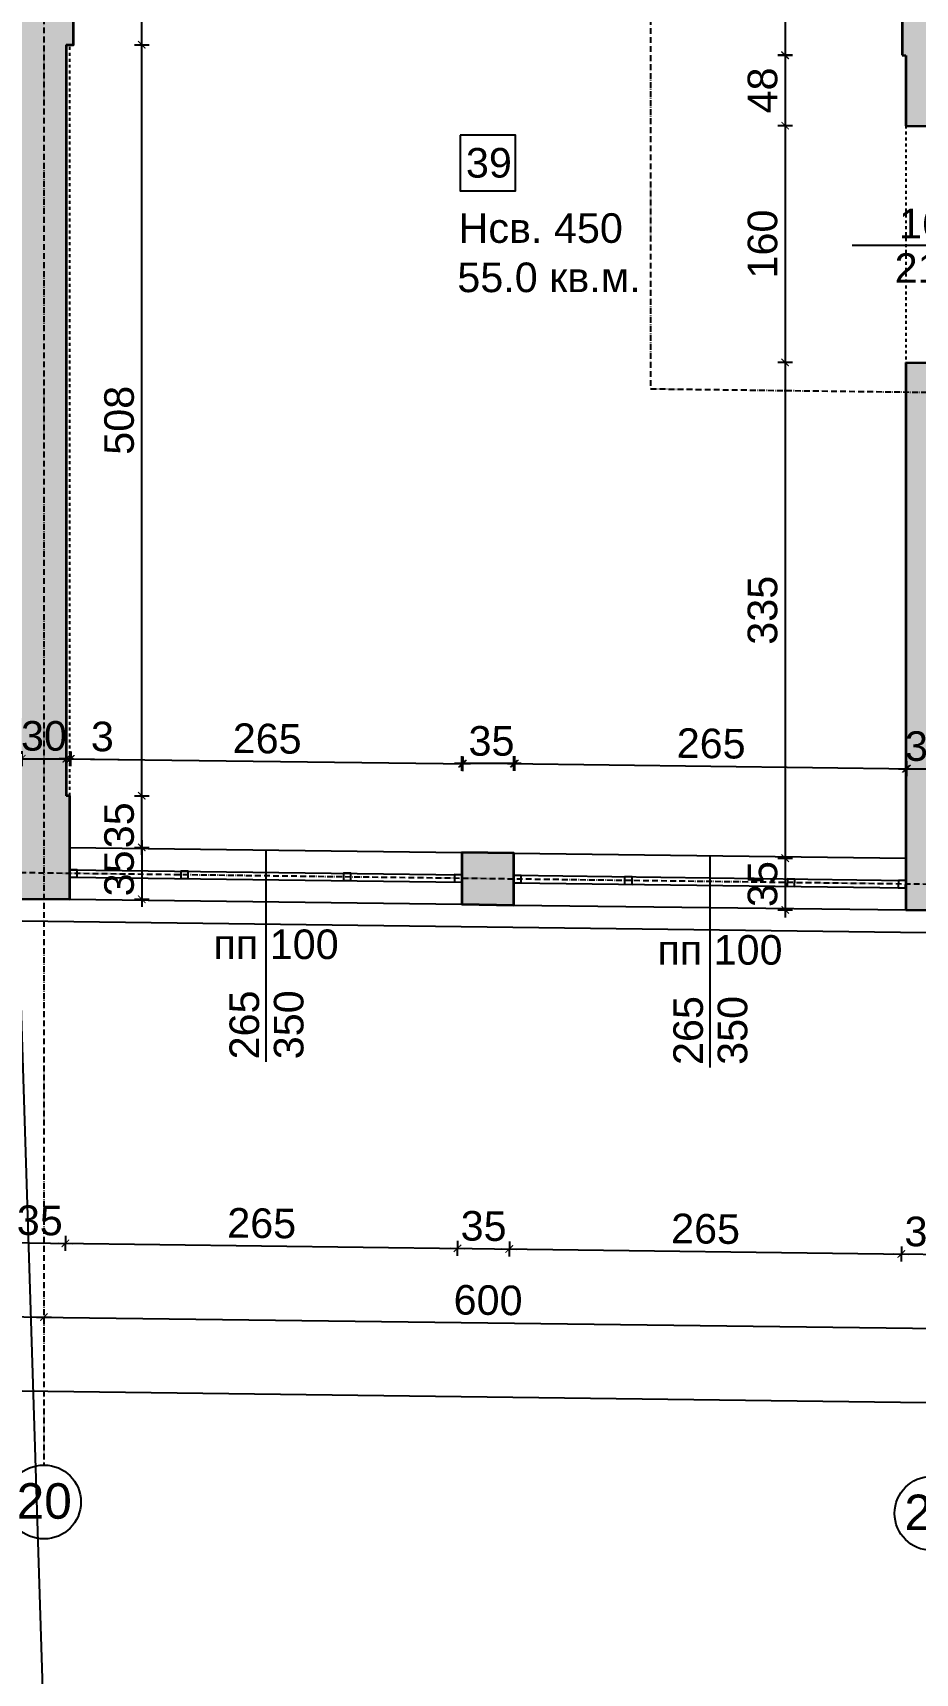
# Model space of a CAD drawing. Header units: inches. Extents: x -72385 to 39588, y -6525 to 66685.
# Drawn here: x -41732 to -41136, y 14634 to 15743 of the extents above; entities that cross this region are included whole.
import ezdxf

# ---------------------------------------------------------------- set-up
doc = ezdxf.new("R2010")
doc.units = ezdxf.units.IN
doc.header["$MEASUREMENT"] = 0
doc.linetypes.add('DashDot', pattern=[0.6, 0.4, -0.1, 0, -0.1])
doc.linetypes.add('Hidden', pattern=[0.4, 0.2, -0.2])
for name, color, linetype, lineweight in [('Изгледни линии', 253, 'Continuous', 25), ('Линия на разрез', 252, 'DashDot', 25), ('Надписи Hсв', 252, 'Continuous', 25), ('Надписи врати', 252, 'Continuous', 25), ('Надписи коти външни', 252, 'Continuous', 25), ('Надписи коти вътрешни', 252, 'Continuous', 25), ('Надписи номера на пом.', 252, 'Continuous', 25), ('Надписи Оси', 252, 'Continuous', 25), ('Надписи площ', 252, 'Continuous', 25), ('Надписи прозорци', 252, 'Continuous', 25), ('Оси', 252, 'DashDot', 25), ('Прозорци', 251, 'Continuous', 25), ('Пунктир', 253, 'Hidden', 25), ('Разрезни линии', 7, 'Continuous', 35), ('Щрих стени', 254, 'Continuous', 25)]:
    doc.layers.add(name, color=color, linetype=linetype, lineweight=lineweight)
doc.styles.add('Arial Regular', font='arial.ttf')
doc.styles.get("Standard").update_dxf_attribs({"font": 'arial.ttf'})
doc.dimstyles.new('Annotative', dxfattribs={"dimscale": 0, "dimtxt": 20, "dimasz": 5, "dimexe": 5, "dimexo": 5, "dimgap": 5, "dimtad": 1, "dimdec": 0, "dimzin": 0, "dimdsep": 46, "dimtxsty": 'Standard', "dimblk": 'ARCHTICK', "dimcen": 5, "dimdle": 5, "dimadec": 0, "dimazin": 0, "dimtfac": 1, "dimtdec": 0, "dimtofl": 0, "dimtmove": 0, "dimatfit": 3, "dimldrblk": 'ARCHTICK', "dimfxl": 5, "dimfxlon": 1, "dimtolj": 1, "dimtzin": 0, "dimarcsym": 1})

# ---------------------------------------------------------------- blocks, each defined once
blk = doc.blocks.new('_ArchTick')
at = {"color": 0, "linetype": 'ByBlock', "const_width": 0.15}
blk.add_lwpolyline([(-0.5, -0.5), (0.5, 0.5)], dxfattribs=at)
blk = doc.blocks.new('*D1055')
at = {"layer": 'Defpoints', "color": 0, "ltscale": 50, "transparency": 16777216}
for p in [(-41141.5, 15245.6), (-41407.3, 15186), (-41142.3, 15182.6)]:
    blk.add_point(p, dxfattribs=at)
at = {"layer": 'Надписи коти вътрешни', "color": 0, "lineweight": -2, "ltscale": 50, "transparency": 16777216}
for p, q in [((-41406.6, 15244), (-41406.5, 15254)), ((-41411.5, 15249), (-41136.5, 15245.5)), ((-41141.6, 15240.6), (-41141.5, 15250.6))]:
    blk.add_line(p, q, dxfattribs=at)
at = {"layer": 'Надписи коти вътрешни', "color": 0, "lineweight": -2, "ltscale": 50, "transparency": 16777216, "xscale": 5, "yscale": 5, "zscale": 5}
for p, rotation in [((-41406.5, 15249), 179.2706286525478), ((-41141.5, 15245.6), 359.2706286525477)]:
    blk.add_blockref('_ArchTick', p, dxfattribs=dict(at, rotation=rotation))
at = {"layer": 'Надписи коти вътрешни', "color": 0, "ltscale": 50, "transparency": 16777216, "insert": (-41273.8, 15262.5), "char_height": 20, "attachment_point": 5, "rotation": 359.2706}
blk.add_mtext('\\A1;265', dxfattribs=at)
blk = doc.blocks.new('*D1056')
at = {"layer": 'Defpoints', "color": 0, "ltscale": 50, "transparency": 16777216}
for p in [(-41441.6, 15248.9), (-41707.3, 15192.3), (-41442.3, 15188.9)]:
    blk.add_point(p, dxfattribs=at)
at = {"layer": 'Надписи коти вътрешни', "color": 0, "lineweight": -2, "ltscale": 50, "transparency": 16777216}
for p, q in [((-41706.6, 15247.2), (-41706.5, 15257.2)), ((-41441.6, 15243.9), (-41441.5, 15253.9)), ((-41711.6, 15252.3), (-41436.6, 15248.8))]:
    blk.add_line(p, q, dxfattribs=at)
at = {"layer": 'Надписи коти вътрешни', "color": 0, "lineweight": -2, "ltscale": 50, "transparency": 16777216, "xscale": 5, "yscale": 5, "zscale": 5}
for p, rotation in [((-41706.6, 15252.2), 179.2706286525478), ((-41441.6, 15248.9), 359.2706286525477)]:
    blk.add_blockref('_ArchTick', p, dxfattribs=dict(at, rotation=rotation))
at = {"layer": 'Надписи коти вътрешни', "color": 0, "ltscale": 50, "transparency": 16777216, "insert": (-41573.9, 15265.8), "char_height": 20, "attachment_point": 5, "rotation": 359.2706}
blk.add_mtext('\\A1;265', dxfattribs=at)
blk = doc.blocks.new('*D1057')
at = {"layer": 'Defpoints', "color": 0, "ltscale": 50, "transparency": 16777216}
for p in [(-41442.3, 15249), (-41442.3, 15188.9), (-41407.3, 15188.5)]:
    blk.add_point(p, dxfattribs=at)
at = {"layer": 'Надписи коти вътрешни', "color": 0, "lineweight": -2, "ltscale": 50, "transparency": 16777216}
for p, q in [((-41442.3, 15244), (-41442.3, 15254)), ((-41407.3, 15244), (-41407.3, 15254)), ((-41402.3, 15249), (-41447.3, 15249))]:
    blk.add_line(p, q, dxfattribs=at)
at = {"layer": 'Надписи коти вътрешни', "color": 0, "lineweight": -2, "ltscale": 50, "transparency": 16777216, "xscale": 5, "yscale": 5, "zscale": 5, "rotation": 180}
blk.add_blockref('_ArchTick', (-41442.3, 15249), dxfattribs=at)
at = {"layer": 'Надписи коти вътрешни', "color": 0, "lineweight": -2, "ltscale": 50, "transparency": 16777216, "xscale": 5, "yscale": 5, "zscale": 5}
blk.add_blockref('_ArchTick', (-41407.3, 15249), dxfattribs=at)
at = {"layer": 'Надписи коти вътрешни', "color": 0, "ltscale": 50, "transparency": 16777216, "insert": (-41422.3, 15264.2), "char_height": 20, "attachment_point": 5}
blk.add_mtext('\\A1;35', dxfattribs=at)
blk = doc.blocks.new('*D1058')
at = {"layer": 'Defpoints', "color": 0, "ltscale": 50, "transparency": 16777216}
for p in [(-41707, 15252.2), (-41709.8, 15227.3), (-41707.3, 15227.3)]:
    blk.add_point(p, dxfattribs=at)
at = {"layer": 'Надписи коти вътрешни', "color": 0, "lineweight": -2, "ltscale": 50, "transparency": 16777216}
for p, q in [((-41709.6, 15247.3), (-41709.5, 15257.3)), ((-41707.1, 15247.2), (-41707, 15257.2)), ((-41709.5, 15252.3), (-41714.5, 15252.3)), ((-41707, 15252.2), (-41673.9, 15251.8))]:
    blk.add_line(p, q, dxfattribs=at)
at = {"layer": 'Надписи коти вътрешни', "color": 0, "lineweight": -2, "ltscale": 50, "transparency": 16777216, "xscale": 5, "yscale": 5, "zscale": 5}
for p, rotation in [((-41709.5, 15252.3), 359.2706286525794), ((-41707, 15252.2), 179.2706286525794)]:
    blk.add_blockref('_ArchTick', p, dxfattribs=dict(at, rotation=rotation))
at = {"layer": 'Надписи коти вътрешни', "color": 0, "ltscale": 50, "transparency": 16777216, "insert": (-41685.3, 15267.2), "char_height": 20, "attachment_point": 5, "rotation": 359.2706}
blk.add_mtext('\\A1;3', dxfattribs=at)
blk = doc.blocks.new('*D8234')
at = {"layer": 'Defpoints', "color": 0, "ltscale": 50, "transparency": 16777216}
for p in [(-41144.8, 15807.7), (-41223.8, 15727.7), (-41144.8, 15727.7)]:
    blk.add_point(p, dxfattribs=at)
at = {"layer": 'Надписи коти вътрешни', "color": 0, "lineweight": -2, "ltscale": 50, "transparency": 16777216}
for p, q in [((-41223.8, 15812.7), (-41223.8, 15722.7)), ((-41218.8, 15807.7), (-41228.8, 15807.7)), ((-41218.8, 15727.7), (-41228.8, 15727.7))]:
    blk.add_line(p, q, dxfattribs=at)
at = {"layer": 'Надписи коти вътрешни', "color": 0, "lineweight": -2, "ltscale": 50, "transparency": 16777216, "xscale": 5, "yscale": 5, "zscale": 5}
for p, rotation in [((-41223.8, 15807.7), 90), ((-41223.8, 15727.7), 270)]:
    blk.add_blockref('_ArchTick', p, dxfattribs=dict(at, rotation=rotation))
at = {"layer": 'Надписи коти вътрешни', "color": 0, "ltscale": 50, "transparency": 16777216, "insert": (-41239, 15787.1), "char_height": 20, "attachment_point": 5, "rotation": 90}
blk.add_mtext('\\A1;80', dxfattribs=at)
blk = doc.blocks.new('*D1089')
at = {"layer": 'Defpoints', "color": 0, "ltscale": 50, "transparency": 16777216}
for p in [(-41142.3, 15727.6), (-41223.8, 15680.1), (-41142.3, 15680.1)]:
    blk.add_point(p, dxfattribs=at)
at = {"layer": 'Надписи коти вътрешни', "color": 0, "lineweight": -2, "ltscale": 50, "transparency": 16777216}
for p, q in [((-41223.8, 15732.6), (-41223.8, 15675.1)), ((-41218.8, 15727.6), (-41228.8, 15727.6)), ((-41218.8, 15680.1), (-41228.8, 15680.1))]:
    blk.add_line(p, q, dxfattribs=at)
at = {"layer": 'Надписи коти вътрешни', "color": 0, "lineweight": -2, "ltscale": 50, "transparency": 16777216, "xscale": 5, "yscale": 5, "zscale": 5}
for p, rotation in [((-41223.8, 15727.6), 90), ((-41223.8, 15680.1), 270)]:
    blk.add_blockref('_ArchTick', p, dxfattribs=dict(at, rotation=rotation))
at = {"layer": 'Надписи коти вътрешни', "color": 0, "ltscale": 50, "transparency": 16777216, "insert": (-41239, 15703.9), "char_height": 20, "attachment_point": 5, "rotation": 90}
blk.add_mtext('\\A1;48', dxfattribs=at)
blk = doc.blocks.new('*D1090')
at = {"layer": 'Defpoints', "color": 0, "ltscale": 50, "transparency": 16777216}
for p in [(-41142.3, 15680.1), (-41223.8, 15520.1), (-41142.3, 15520.1)]:
    blk.add_point(p, dxfattribs=at)
at = {"layer": 'Надписи коти вътрешни', "color": 0, "lineweight": -2, "ltscale": 50, "transparency": 16777216}
for p, q in [((-41218.8, 15680.1), (-41228.8, 15680.1)), ((-41223.8, 15685.1), (-41223.8, 15515.1)), ((-41218.8, 15520.1), (-41228.8, 15520.1))]:
    blk.add_line(p, q, dxfattribs=at)
at = {"layer": 'Надписи коти вътрешни', "color": 0, "lineweight": -2, "ltscale": 50, "transparency": 16777216, "xscale": 5, "yscale": 5, "zscale": 5}
for p, rotation in [((-41223.8, 15680.1), 90), ((-41223.8, 15520.1), 270)]:
    blk.add_blockref('_ArchTick', p, dxfattribs=dict(at, rotation=rotation))
at = {"layer": 'Надписи коти вътрешни', "color": 0, "ltscale": 50, "transparency": 16777216, "insert": (-41239, 15600.1), "char_height": 20, "attachment_point": 5, "rotation": 90}
blk.add_mtext('\\A1;160', dxfattribs=at)
blk = doc.blocks.new('*D1091')
at = {"layer": 'Defpoints', "color": 0, "ltscale": 50, "transparency": 16777216}
for p in [(-41142.3, 15520.1), (-41223.8, 15185.1), (-41141.9, 15185.1)]:
    blk.add_point(p, dxfattribs=at)
at = {"layer": 'Надписи коти вътрешни', "color": 0, "lineweight": -2, "ltscale": 50, "transparency": 16777216}
for p, q in [((-41218.8, 15520.1), (-41228.8, 15520.1)), ((-41223.8, 15525.1), (-41223.8, 15180.1)), ((-41218.8, 15185.1), (-41228.8, 15185.1))]:
    blk.add_line(p, q, dxfattribs=at)
at = {"layer": 'Надписи коти вътрешни', "color": 0, "lineweight": -2, "ltscale": 50, "transparency": 16777216, "xscale": 5, "yscale": 5, "zscale": 5}
for p, rotation in [((-41223.8, 15520.1), 90), ((-41223.8, 15185.1), 270)]:
    blk.add_blockref('_ArchTick', p, dxfattribs=dict(at, rotation=rotation))
at = {"layer": 'Надписи коти вътрешни', "color": 0, "ltscale": 50, "transparency": 16777216, "insert": (-41239, 15352.6), "char_height": 20, "attachment_point": 5, "rotation": 90}
blk.add_mtext('\\A1;335', dxfattribs=at)
blk = doc.blocks.new('*D1092')
at = {"layer": 'Defpoints', "color": 0, "ltscale": 50, "transparency": 16777216}
for p in [(-41707.3, 15227.3), (-41658.7, 15227.3), (-41706.9, 15192.3)]:
    blk.add_point(p, dxfattribs=at)
at = {"layer": 'Надписи коти вътрешни', "color": 0, "lineweight": -2, "ltscale": 50, "transparency": 16777216}
for p, q in [((-41658.7, 15187.3), (-41658.7, 15232.3)), ((-41663.7, 15227.3), (-41653.7, 15227.3)), ((-41663.7, 15192.3), (-41653.7, 15192.3))]:
    blk.add_line(p, q, dxfattribs=at)
at = {"layer": 'Надписи коти вътрешни', "color": 0, "lineweight": -2, "ltscale": 50, "transparency": 16777216, "xscale": 5, "yscale": 5, "zscale": 5}
for p, rotation in [((-41658.7, 15227.3), 90), ((-41658.7, 15192.3), 270)]:
    blk.add_blockref('_ArchTick', p, dxfattribs=dict(at, rotation=rotation))
at = {"layer": 'Надписи коти вътрешни', "color": 0, "ltscale": 50, "transparency": 16777216, "insert": (-41673.9, 15207.3), "char_height": 20, "attachment_point": 5, "rotation": 90}
blk.add_mtext('\\A1;35', dxfattribs=at)
blk = doc.blocks.new('*D1093')
at = {"layer": 'Defpoints', "color": 0, "ltscale": 50, "transparency": 16777216}
for p in [(-41707.3, 15734.8), (-41658.7, 15734.8), (-41707.3, 15227.3)]:
    blk.add_point(p, dxfattribs=at)
at = {"layer": 'Надписи коти вътрешни', "color": 0, "lineweight": -2, "ltscale": 50, "transparency": 16777216}
for p, q in [((-41663.7, 15734.8), (-41653.7, 15734.8)), ((-41658.7, 15222.3), (-41658.7, 15739.8)), ((-41663.7, 15227.3), (-41653.7, 15227.3))]:
    blk.add_line(p, q, dxfattribs=at)
at = {"layer": 'Надписи коти вътрешни', "color": 0, "lineweight": -2, "ltscale": 50, "transparency": 16777216, "xscale": 5, "yscale": 5, "zscale": 5}
for p, rotation in [((-41658.7, 15734.8), 90), ((-41658.7, 15227.3), 270)]:
    blk.add_blockref('_ArchTick', p, dxfattribs=dict(at, rotation=rotation))
at = {"layer": 'Надписи коти вътрешни', "color": 0, "ltscale": 50, "transparency": 16777216, "insert": (-41673.9, 15481), "char_height": 20, "attachment_point": 5, "rotation": 90}
blk.add_mtext('\\A1;508', dxfattribs=at)
blk = doc.blocks.new('*D8233')
at = {"layer": 'Defpoints', "color": 0, "ltscale": 50, "transparency": 16777216}
for p in [(-41704.8, 15814.8), (-41658.7, 15814.8), (-41704.8, 15734.8)]:
    blk.add_point(p, dxfattribs=at)
at = {"layer": 'Надписи коти вътрешни', "color": 0, "lineweight": -2, "ltscale": 50, "transparency": 16777216}
for p, q in [((-41658.7, 15729.8), (-41658.7, 15819.8)), ((-41663.7, 15814.8), (-41653.7, 15814.8)), ((-41663.7, 15734.8), (-41653.7, 15734.8))]:
    blk.add_line(p, q, dxfattribs=at)
at = {"layer": 'Надписи коти вътрешни', "color": 0, "lineweight": -2, "ltscale": 50, "transparency": 16777216, "xscale": 5, "yscale": 5, "zscale": 5}
for p, rotation in [((-41658.7, 15814.8), 90), ((-41658.7, 15734.8), 270)]:
    blk.add_blockref('_ArchTick', p, dxfattribs=dict(at, rotation=rotation))
at = {"layer": 'Надписи коти вътрешни', "color": 0, "ltscale": 50, "transparency": 16777216, "insert": (-41673.9, 15792.3), "char_height": 20, "attachment_point": 5, "rotation": 90}
blk.add_mtext('\\A1;80', dxfattribs=at)
blk = doc.blocks.new('*D5520')
at = {"layer": 'Defpoints', "color": 0, "ltscale": 50, "transparency": 16777216}
for p in [(-41742.3, 15157.7), (-41707.3, 15157.3), (-41710.3, 14924.8)]:
    blk.add_point(p, dxfattribs=at)
at = {"layer": 'Надписи коти външни', "color": 0, "lineweight": -2, "ltscale": 50, "transparency": 16777216}
for p, q in [((-41750.3, 14925.3), (-41705.3, 14924.7)), ((-41745.2, 14930.2), (-41745.4, 14920.2)), ((-41710.2, 14929.8), (-41710.4, 14919.8))]:
    blk.add_line(p, q, dxfattribs=at)
at = {"layer": 'Надписи коти външни', "color": 0, "lineweight": -2, "ltscale": 50, "transparency": 16777216, "xscale": 5, "yscale": 5, "zscale": 5}
for p, rotation in [((-41745.3, 14925.2), 179.270628652558), ((-41710.3, 14924.8), 359.270628652558)]:
    blk.add_blockref('_ArchTick', p, dxfattribs=dict(at, rotation=rotation))
at = {"layer": 'Надписи коти външни', "color": 0, "ltscale": 50, "transparency": 16777216, "insert": (-41727.6, 14940.2), "char_height": 20, "attachment_point": 5, "rotation": 359.2706}
blk.add_mtext('\\A1;35', dxfattribs=at)
blk = doc.blocks.new('*D5519')
at = {"layer": 'Defpoints', "color": 0, "ltscale": 50, "transparency": 16777216}
for p in [(-41707.3, 15157.3), (-41442.3, 15153.9), (-41445.3, 14921.4)]:
    blk.add_point(p, dxfattribs=at)
at = {"layer": 'Надписи коти външни', "color": 0, "lineweight": -2, "ltscale": 50, "transparency": 16777216}
for p, q in [((-41715.3, 14924.9), (-41440.3, 14921.4)), ((-41710.2, 14929.8), (-41710.4, 14919.8)), ((-41445.2, 14926.4), (-41445.4, 14916.4))]:
    blk.add_line(p, q, dxfattribs=at)
at = {"layer": 'Надписи коти външни', "color": 0, "lineweight": -2, "ltscale": 50, "transparency": 16777216, "xscale": 5, "yscale": 5, "zscale": 5}
for p, rotation in [((-41710.3, 14924.8), 179.2706286525471), ((-41445.3, 14921.4), 359.2706286525471)]:
    blk.add_blockref('_ArchTick', p, dxfattribs=dict(at, rotation=rotation))
at = {"layer": 'Надписи коти външни', "color": 0, "ltscale": 50, "transparency": 16777216, "insert": (-41577.6, 14938.3), "char_height": 20, "attachment_point": 5, "rotation": 359.2706}
blk.add_mtext('\\A1;265', dxfattribs=at)
blk = doc.blocks.new('*D5518')
at = {"layer": 'Defpoints', "color": 0, "ltscale": 50, "transparency": 16777216}
for p in [(-41442.3, 15153.9), (-41407.3, 15153.4), (-41410.3, 14921)]:
    blk.add_point(p, dxfattribs=at)
at = {"layer": 'Надписи коти външни', "color": 0, "lineweight": -2, "ltscale": 50, "transparency": 16777216}
for p, q in [((-41450.3, 14921.5), (-41405.3, 14920.9)), ((-41445.2, 14926.4), (-41445.4, 14916.4)), ((-41410.2, 14926), (-41410.4, 14916))]:
    blk.add_line(p, q, dxfattribs=at)
at = {"layer": 'Надписи коти външни', "color": 0, "lineweight": -2, "ltscale": 50, "transparency": 16777216, "xscale": 5, "yscale": 5, "zscale": 5}
for p, rotation in [((-41445.3, 14921.4), 179.2706286525403), ((-41410.3, 14921), 359.2706286525403)]:
    blk.add_blockref('_ArchTick', p, dxfattribs=dict(at, rotation=rotation))
at = {"layer": 'Надписи коти външни', "color": 0, "ltscale": 50, "transparency": 16777216, "insert": (-41427.6, 14936.4), "char_height": 20, "attachment_point": 5, "rotation": 359.2706}
blk.add_mtext('\\A1;35', dxfattribs=at)
blk = doc.blocks.new('*D5517')
at = {"layer": 'Defpoints', "color": 0, "ltscale": 50, "transparency": 16777216}
for p in [(-41407.3, 15153.4), (-41142.3, 15150.1), (-41145.3, 14917.6)]:
    blk.add_point(p, dxfattribs=at)
at = {"layer": 'Надписи коти външни', "color": 0, "lineweight": -2, "ltscale": 50, "transparency": 16777216}
for p, q in [((-41415.3, 14921), (-41140.3, 14917.5)), ((-41410.2, 14926), (-41410.4, 14916)), ((-41145.2, 14922.6), (-41145.4, 14912.6))]:
    blk.add_line(p, q, dxfattribs=at)
at = {"layer": 'Надписи коти външни', "color": 0, "lineweight": -2, "ltscale": 50, "transparency": 16777216, "xscale": 5, "yscale": 5, "zscale": 5}
for p, rotation in [((-41410.3, 14921), 179.2706286525454), ((-41145.3, 14917.6), 359.2706286525454)]:
    blk.add_blockref('_ArchTick', p, dxfattribs=dict(at, rotation=rotation))
at = {"layer": 'Надписи коти външни', "color": 0, "ltscale": 50, "transparency": 16777216, "insert": (-41277.6, 14934.5), "char_height": 20, "attachment_point": 5, "rotation": 359.2706}
blk.add_mtext('\\A1;265', dxfattribs=at)
blk = doc.blocks.new('*D5516')
at = {"layer": 'Defpoints', "color": 0, "ltscale": 50, "transparency": 16777216}
for p in [(-41142.3, 15150.1), (-41107.3, 15149.6), (-41110.3, 14917.1)]:
    blk.add_point(p, dxfattribs=at)
at = {"layer": 'Надписи коти външни', "color": 0, "lineweight": -2, "ltscale": 50, "transparency": 16777216}
for p, q in [((-41145.2, 14922.6), (-41145.4, 14912.6)), ((-41110.2, 14922.1), (-41110.4, 14912.1)), ((-41150.3, 14917.7), (-41105.3, 14917.1))]:
    blk.add_line(p, q, dxfattribs=at)
at = {"layer": 'Надписи коти външни', "color": 0, "lineweight": -2, "ltscale": 50, "transparency": 16777216, "xscale": 5, "yscale": 5, "zscale": 5}
for p, rotation in [((-41145.3, 14917.6), 179.2706286525405), ((-41110.3, 14917.1), 359.2706286525404)]:
    blk.add_blockref('_ArchTick', p, dxfattribs=dict(at, rotation=rotation))
at = {"layer": 'Надписи коти външни', "color": 0, "ltscale": 50, "transparency": 16777216, "insert": (-41127.6, 14932.6), "char_height": 20, "attachment_point": 5, "rotation": 359.2706}
blk.add_mtext('\\A1;35', dxfattribs=at)
blk = doc.blocks.new('*D5508')
at = {"layer": 'Defpoints', "color": 0, "ltscale": 50, "transparency": 16777216}
for p in [(-42324.6, 14882.6), (-41724.8, 14875), (-41724.8, 14875)]:
    blk.add_point(p, dxfattribs=at)
at = {"layer": 'Надписи коти външни', "color": 0, "lineweight": -2, "ltscale": 50, "transparency": 16777216}
for p, q in [((-42329.6, 14882.7), (-41719.8, 14874.9)), ((-42324.6, 14882.6), (-42324.7, 14877.6)), ((-41724.8, 14875), (-41724.9, 14870))]:
    blk.add_line(p, q, dxfattribs=at)
at = {"layer": 'Надписи коти външни', "color": 0, "lineweight": -2, "ltscale": 50, "transparency": 16777216, "xscale": 5, "yscale": 5, "zscale": 5}
for p, rotation in [((-42324.6, 14882.6), 179.2706286525443), ((-41724.8, 14875), 359.2706286525444)]:
    blk.add_blockref('_ArchTick', p, dxfattribs=dict(at, rotation=rotation))
at = {"layer": 'Надписи коти външни', "color": 0, "ltscale": 50, "transparency": 16777216, "insert": (-42024.5, 14894), "char_height": 20, "attachment_point": 5, "rotation": 359.2706}
blk.add_mtext('\\A1;600', dxfattribs=at)
blk = doc.blocks.new('*D5507')
at = {"layer": 'Defpoints', "color": 0, "ltscale": 50, "transparency": 16777216}
for p in [(-41724.8, 14875), (-41124.8, 14867.3), (-41124.8, 14867.3)]:
    blk.add_point(p, dxfattribs=at)
at = {"layer": 'Надписи коти външни', "color": 0, "lineweight": -2, "ltscale": 50, "transparency": 16777216}
for p, q in [((-41729.8, 14875), (-41119.8, 14867.3)), ((-41724.8, 14875), (-41724.9, 14870)), ((-41124.8, 14867.3), (-41124.9, 14862.3))]:
    blk.add_line(p, q, dxfattribs=at)
at = {"layer": 'Надписи коти външни', "color": 0, "lineweight": -2, "ltscale": 50, "transparency": 16777216, "xscale": 5, "yscale": 5, "zscale": 5}
for p, rotation in [((-41724.8, 14875), 179.2706286525473), ((-41124.8, 14867.3), 359.2706286525473)]:
    blk.add_blockref('_ArchTick', p, dxfattribs=dict(at, rotation=rotation))
at = {"layer": 'Надписи коти външни', "color": 0, "ltscale": 50, "transparency": 16777216, "insert": (-41424.6, 14886.3), "char_height": 20, "attachment_point": 5, "rotation": 359.2706}
blk.add_mtext('\\A1;600', dxfattribs=at)
blk = doc.blocks.new('*D5506')
at = {"layer": 'Defpoints', "color": 0, "ltscale": 50, "transparency": 16777216}
for p in [(-52317.3, 15292.3), (-40222.3, 15138.4), (-40226.6, 14805.9)]:
    blk.add_point(p, dxfattribs=at)
at = {"layer": 'Надписи коти външни', "color": 0, "lineweight": -2, "ltscale": 50, "transparency": 16777216}
for p, q in [((-52326.6, 14959.9), (-40221.6, 14805.8)), ((-52321.5, 14964.9), (-52321.6, 14954.9)), ((-40226.5, 14810.9), (-40226.6, 14800.9))]:
    blk.add_line(p, q, dxfattribs=at)
at = {"layer": 'Надписи коти външни', "color": 0, "lineweight": -2, "ltscale": 50, "transparency": 16777216, "xscale": 5, "yscale": 5, "zscale": 5}
for p, rotation in [((-52321.6, 14959.9), 179.2706286525472), ((-40226.6, 14805.9), 359.2706286525473)]:
    blk.add_blockref('_ArchTick', p, dxfattribs=dict(at, rotation=rotation))
at = {"layer": 'Надписи коти външни', "color": 0, "ltscale": 50, "transparency": 16777216, "insert": (-46273.9, 14898.1), "char_height": 20, "attachment_point": 5, "rotation": 359.2706}
blk.add_mtext('\\A1;12095', dxfattribs=at)
blk = doc.blocks.new('*D7637')
at = {"layer": 'Defpoints', "color": 0, "ltscale": 10, "transparency": 16777216}
for p in [(-41739.8, 15275.2), (-41709.8, 15275.2), (-41709.8, 15252.3)]:
    blk.add_point(p, dxfattribs=at)
at = {"layer": 'Надписи коти вътрешни', "color": 0, "lineweight": -2, "ltscale": 10, "transparency": 16777216}
for p, q in [((-41739.8, 15257.3), (-41739.8, 15247.3)), ((-41709.8, 15257.3), (-41709.8, 15247.3)), ((-41744.8, 15252.3), (-41704.8, 15252.3))]:
    blk.add_line(p, q, dxfattribs=at)
at = {"layer": 'Надписи коти вътрешни', "color": 0, "lineweight": -2, "ltscale": 10, "transparency": 16777216, "xscale": 5, "yscale": 5, "zscale": 5, "rotation": 180}
blk.add_blockref('_ArchTick', (-41739.8, 15252.3), dxfattribs=at)
at = {"layer": 'Надписи коти вътрешни', "color": 0, "lineweight": -2, "ltscale": 10, "transparency": 16777216, "xscale": 5, "yscale": 5, "zscale": 5}
blk.add_blockref('_ArchTick', (-41709.8, 15252.3), dxfattribs=at)
at = {"layer": 'Надписи коти вътрешни', "color": 0, "ltscale": 10, "transparency": 16777216, "insert": (-41724.8, 15267.6), "char_height": 20, "attachment_point": 5}
blk.add_mtext('\\A1;30', dxfattribs=at)
blk = doc.blocks.new('*D7638')
at = {"layer": 'Defpoints', "color": 0, "ltscale": 10, "transparency": 16777216}
for p in [(-41142.3, 15262.5), (-41112.3, 15262.5), (-41112.3, 15245.5)]:
    blk.add_point(p, dxfattribs=at)
at = {"layer": 'Надписи коти вътрешни', "color": 0, "lineweight": -2, "ltscale": 10, "transparency": 16777216}
for p, q in [((-41147.3, 15245.5), (-41107.3, 15245.5)), ((-41142.3, 15250.5), (-41142.3, 15240.5)), ((-41112.3, 15250.5), (-41112.3, 15240.5))]:
    blk.add_line(p, q, dxfattribs=at)
at = {"layer": 'Надписи коти вътрешни', "color": 0, "lineweight": -2, "ltscale": 10, "transparency": 16777216, "xscale": 5, "yscale": 5, "zscale": 5, "rotation": 180}
blk.add_blockref('_ArchTick', (-41142.3, 15245.5), dxfattribs=at)
at = {"layer": 'Надписи коти вътрешни', "color": 0, "lineweight": -2, "ltscale": 10, "transparency": 16777216, "xscale": 5, "yscale": 5, "zscale": 5}
blk.add_blockref('_ArchTick', (-41112.3, 15245.5), dxfattribs=at)
at = {"layer": 'Надписи коти вътрешни', "color": 0, "ltscale": 10, "transparency": 16777216, "insert": (-41127.3, 15260.7), "char_height": 20, "attachment_point": 5}
blk.add_mtext('\\A1;30', dxfattribs=at)
blk = doc.blocks.new('*D7717')
at = {"layer": 'Defpoints', "color": 0, "ltscale": 10, "transparency": 16777216}
for p in [(-41725.4, 15192.3), (-41725.4, 15157.3), (-41658.7, 15157.3)]:
    blk.add_point(p, dxfattribs=at)
at = {"layer": 'Надписи коти вътрешни', "color": 0, "lineweight": -2, "ltscale": 10, "transparency": 16777216}
for p, q in [((-41663.7, 15192.3), (-41653.7, 15192.3)), ((-41658.7, 15197.3), (-41658.7, 15152.3)), ((-41663.7, 15157.3), (-41653.7, 15157.3))]:
    blk.add_line(p, q, dxfattribs=at)
at = {"layer": 'Надписи коти вътрешни', "color": 0, "lineweight": -2, "ltscale": 10, "transparency": 16777216, "xscale": 5, "yscale": 5, "zscale": 5}
for p, rotation in [((-41658.7, 15192.3), 90), ((-41658.7, 15157.3), 270)]:
    blk.add_blockref('_ArchTick', p, dxfattribs=dict(at, rotation=rotation))
at = {"layer": 'Надписи коти вътрешни', "color": 0, "ltscale": 10, "transparency": 16777216, "insert": (-41673.9, 15174.8), "char_height": 20, "attachment_point": 5, "rotation": 90}
blk.add_mtext('\\A1;35', dxfattribs=at)
blk = doc.blocks.new('*D7718')
at = {"layer": 'Defpoints', "color": 0, "ltscale": 10, "transparency": 16777216}
for p in [(-41290.5, 15185.1), (-41290.5, 15150.1), (-41223.8, 15150.1)]:
    blk.add_point(p, dxfattribs=at)
at = {"layer": 'Надписи коти вътрешни', "color": 0, "lineweight": -2, "ltscale": 10, "transparency": 16777216}
for p, q in [((-41223.8, 15190.1), (-41223.8, 15145.1)), ((-41228.8, 15185.1), (-41218.8, 15185.1)), ((-41228.8, 15150.1), (-41218.8, 15150.1))]:
    blk.add_line(p, q, dxfattribs=at)
at = {"layer": 'Надписи коти вътрешни', "color": 0, "lineweight": -2, "ltscale": 10, "transparency": 16777216, "xscale": 5, "yscale": 5, "zscale": 5}
for p, rotation in [((-41223.8, 15185.1), 90), ((-41223.8, 15150.1), 270)]:
    blk.add_blockref('_ArchTick', p, dxfattribs=dict(at, rotation=rotation))
at = {"layer": 'Надписи коти вътрешни', "color": 0, "ltscale": 10, "transparency": 16777216, "insert": (-41239, 15167.6), "char_height": 20, "attachment_point": 5, "rotation": 90}
blk.add_mtext('\\A1;35', dxfattribs=at)

msp = doc.modelspace()

# ---------------------------------------------------------------- hatches: boundary and pattern name
at = {"layer": 'Щрих стени', "ltscale": 10}
h = msp.add_hatch(color=256, dxfattribs=at)
h.dxf.hatch_style = 1
h.paths.add_polyline_path([(-41112.3, 16207.3), (-41142.3, 16207.7), (-41142.3, 16192.7), (-42089.8, 16204.7), (-42089.8, 16174.7), (-41739.8, 16170.3), (-41739.8, 15815.2), (-41744.8, 15815.3), (-41744.8, 15770.3), (-41769.8, 15770.6), (-41769.8, 15735.6), (-41744.8, 15735.3), (-41739.8, 15735.2), (-41739.8, 15227.7), (-41742.3, 15227.7), (-41742.3, 15157.7), (-41707.3, 15157.3), (-41707.3, 15227.3), (-41709.8, 15227.3), (-41709.8, 15734.8), (-41704.8, 15734.8), (-41704.8, 15814.8), (-41709.8, 15814.9), (-41709.8, 16169.9), (-41142.3, 16162.7), (-41142.3, 16105.2), (-41197.3, 16105.9), (-41197.3, 16025.8), (-41142.3, 16025.1), (-41142.3, 15807.6), (-41144.8, 15807.7), (-41144.8, 15727.7), (-41142.3, 15727.6), (-41142.3, 15680.1), (-41112.3, 15679.7), (-41112.3, 15754.7), (-41087.3, 15754.4), (-41087.3, 15804.4), (-41112.3, 15804.7)])
h.paths.add_polyline_path([(-42304.8, 15822.4), (-42309.8, 15822.5), (-42309.8, 16177.5), (-42179.8, 16175.9), (-42179.8, 16205.9), (-42339.8, 16207.9), (-42339.8, 16177.9), (-43379.8, 16191.1), (-43379.8, 16161.1), (-42339.8, 16147.9), (-42339.8, 15822.9), (-42344.8, 15822.9), (-42344.8, 15742.9), (-42339.8, 15742.9), (-42339.8, 15235.3), (-42342.3, 15235.4), (-42342.3, 15165.4), (-42307.3, 15164.9), (-42307.3, 15234.9), (-42309.8, 15234.9), (-42309.8, 15742.5), (-42304.8, 15742.4)])
h.paths.add_polyline_path([(-42904.8, 15830.1), (-42944.8, 15830.6), (-42944.8, 15785.6), (-42969.8, 15785.9), (-42969.8, 15750.9), (-42944.8, 15750.6), (-42944.8, 15750.6), (-42904.8, 15750.1)], flags=17)
h.paths.add_polyline_path([(-43207.3, 15211.4), (-43242.3, 15211.8), (-43242.3, 15176.8), (-43207.3, 15176.4)], flags=17)
h.paths.add_polyline_path([(-42907.3, 15242.6), (-42942.3, 15243), (-42942.3, 15173), (-42907.3, 15172.5)], flags=17)
h.paths.add_polyline_path([(-42607.3, 15203.7), (-42642.3, 15204.2), (-42642.3, 15169.2), (-42607.3, 15168.7)], flags=17)
h.paths.add_polyline_path([(-42007.3, 15196.1), (-42042.3, 15196.5), (-42042.3, 15161.5), (-42007.3, 15161.1)], flags=17)
h.paths.add_polyline_path([(-41407.3, 15188.5), (-41442.3, 15188.9), (-41442.3, 15153.9), (-41407.3, 15153.4)])
h = msp.add_hatch(color=256, dxfattribs=at)
h.dxf.hatch_style = 1
h.paths.add_polyline_path([(-40967.3, 15432.9), (-41112.3, 15434.7), (-41112.3, 15519.7), (-41142.3, 15520.1), (-41142.3, 15150.1), (-41107.3, 15149.6), (-41107.3, 15219.6), (-41112.3, 15219.7), (-41112.3, 15404.7), (-40967.3, 15402.9)])
h.paths.add_polyline_path([(-40782.3, 15430.5), (-40867.3, 15431.6), (-40867.3, 15401.6), (-40842.3, 15401.3), (-40842.3, 15181.3), (-40842.3, 15146.3), (-40807.3, 15145.8), (-40807.3, 15180.8), (-40812.3, 15180.9), (-40812.3, 15400.9), (-40782.3, 15400.5)])
h.paths.add_polyline_path([(-40207.3, 15423.2), (-40682.3, 15429.2), (-40682.3, 15399.2), (-40337.3, 15394.8), (-40337.3, 15379.8), (-40257.3, 15378.8), (-40257.3, 15173.8), (-40542.3, 15177.4), (-40542.3, 15142.4), (-40222.3, 15138.4), (-40222.3, 15403.4), (-40207.3, 15403.2)])

# ---------------------------------------------------------------- linework, layer by layer
at = {"layer": 'Изгледни линии', "ltscale": 50}
for p, q in [((-47152.3, 15211.6), (-40527.3, 15127.2)), ((-41707.3, 15192.3), (-41442.3, 15188.9)), ((-41407.3, 15188.5), (-41142.3, 15185.1)), ((-41707.3, 15157.3), (-41442.3, 15153.9)), ((-41700.9, 13832.1), (-41741.9, 15142.7)), ((-41407.3, 15153.4), (-41142.3, 15150.1))]:
    msp.add_line(p, q, dxfattribs=at)
at = {"layer": 'Линия на разрез', "ltscale": 10}
msp.add_lwpolyline([(-52477.2, 16144.4), (-41314.8, 16002.3), (-41314.8, 15502.3), (-40082.4, 15486.6)], dxfattribs=at)
at = {"layer": 'Надписи врати', "ltscale": 50}
msp.add_line((-41178.4, 15599.4), (-41078.4, 15599.4), dxfattribs=at)
at = {"layer": 'Надписи номера на пом.', "ltscale": 50}
msp.add_lwpolyline([(-41443.5, 15673.6), (-41443.5, 15636.1), (-41406, 15636.1), (-41406, 15673.6)], close=True, dxfattribs=at)
at = {"layer": 'Надписи Оси', "ltscale": 50}
for centre in [(-41724.8, 14750), (-41124.8, 14742.3)]:
    msp.add_circle(centre, 25, dxfattribs=at)
at = {"layer": 'Надписи прозорци', "ltscale": 50}
for p, q in [((-41574.8, 15190.6), (-41574.8, 15047.4)), ((-41274.8, 15186.8), (-41274.8, 15043.6))]:
    msp.add_line(p, q, dxfattribs=at)
at = {"layer": 'Оси', "ltscale": 10}
for p, q in [((-41724.8, 17375.2), (-41724.8, 14775)), ((-39839.8, 15151), (-52699.8, 15314.7))]:
    msp.add_line(p, q, dxfattribs=at)
at = {"layer": 'Прозорци', "ltscale": 50}
for p, q in [((-41707.3, 15177.3), (-41442.3, 15173.9)), ((-41707.3, 15172.3), (-41442.3, 15168.9)), ((-41407.3, 15173.5), (-41142.3, 15170.1)), ((-41407.3, 15168.5), (-41142.3, 15165.1))]:
    msp.add_line(p, q, dxfattribs=at)
for points in [[(-41707.3, 15172.3), (-41702.3, 15172.2), (-41702.3, 15177.2), (-41707.3, 15177.3), (-41707.3, 15172.3)], [(-41632.3, 15171.3), (-41627.3, 15171.3), (-41627.3, 15176.3), (-41632.3, 15176.3), (-41632.3, 15171.3)], [(-41522.4, 15169.9), (-41517.4, 15169.9), (-41517.3, 15174.9), (-41522.3, 15174.9), (-41522.4, 15169.9)], [(-41447.4, 15169), (-41442.4, 15168.9), (-41442.3, 15173.9), (-41447.3, 15174), (-41447.4, 15169)], [(-41407.3, 15168.5), (-41402.3, 15168.4), (-41402.3, 15173.4), (-41407.3, 15173.5), (-41407.3, 15168.5)], [(-41332.3, 15167.5), (-41327.3, 15167.4), (-41327.3, 15172.4), (-41332.3, 15172.5), (-41332.3, 15167.5)], [(-41222.4, 15166.1), (-41217.4, 15166), (-41217.3, 15171), (-41222.3, 15171.1), (-41222.4, 15166.1)], [(-41147.4, 15165.1), (-41142.4, 15165.1), (-41142.3, 15170.1), (-41147.3, 15170.1), (-41147.4, 15165.1)]]:
    msp.add_lwpolyline(points, dxfattribs=at)
at = {"layer": 'Пунктир', "ltscale": 10}
for p, q in [((-41707.3, 15227.3), (-41707.3, 15734.8)), ((-41142.3, 15680.1), (-41142.3, 15520.1))]:
    msp.add_line(p, q, dxfattribs=at)
at = {"layer": 'Разрезни линии', "ltscale": 50}
for p, q in [((-41144.8, 15807.7), (-41144.8, 15727.7)), ((-41709.8, 15734.8), (-41709.8, 15227.3)), ((-41144.8, 15727.7), (-41142.3, 15727.6)), ((-41142.3, 15727.6), (-41142.3, 15680.1)), ((-41142.3, 15680.1), (-41112.3, 15679.7)), ((-41142.3, 15520.1), (-41112.3, 15519.7)), ((-41142.3, 15520.1), (-41142.3, 15150.1)), ((-41707.3, 15227.3), (-41709.8, 15227.3)), ((-41707.3, 15157.3), (-41707.3, 15227.3)), ((-41742.3, 15157.7), (-41707.3, 15157.3)), ((-41142.3, 15150.1), (-41107.3, 15149.6))]:
    msp.add_line(p, q, dxfattribs=at)
msp.add_lwpolyline([(-41709.8, 15734.8), (-41704.8, 15734.8), (-41704.8, 15814.8), (-41709.8, 15814.9)], dxfattribs=at)
msp.add_lwpolyline([(-41442.3, 15188.9), (-41442.3, 15153.9), (-41407.3, 15153.4), (-41407.3, 15188.5)], close=True, dxfattribs=at)

# ---------------------------------------------------------------- texts
at = {"layer": 'Надписи Hсв', "ltscale": 100, "insert": (-41444.6, 15620.9), "char_height": 20, "width": 180.489, "attachment_point": 1, "style": 'Arial Regular'}
msp.add_mtext('\\pxt8;Hсв. 450', dxfattribs=at)
at = {"layer": 'Надписи врати', "ltscale": 100, "char_height": 20, "width": 180.489, "attachment_point": 1, "style": 'Arial Regular'}
for s, insert in [('160', (-41146.9, 15623.9)), ('210', (-41149.8, 15593.9))]:
    msp.add_mtext(s, dxfattribs=dict(at, insert=insert))
at = {"layer": 'Надписи номера на пом.', "ltscale": 100, "insert": (-41514.3, 15665), "char_height": 20, "width": 180.489, "attachment_point": 1, "style": 'Arial Regular'}
msp.add_mtext('\\pxqc;39', dxfattribs=at)
at = {"layer": 'Надписи Оси', "ltscale": 100, "char_height": 24, "width": 27.213, "attachment_point": 1, "style": 'Arial Regular'}
for s, insert in [('\\pxqc;20', (-41738.2, 14762.7)), ('\\pxqc;21', (-41138.2, 14755))]:
    msp.add_mtext(s, dxfattribs=dict(at, insert=insert))
at = {"layer": 'Надписи площ', "ltscale": 100, "insert": (-41445.4, 15587.6), "char_height": 20, "width": 180.489, "attachment_point": 1, "style": 'Arial Regular'}
msp.add_mtext('55.0 кв.м.', dxfattribs=at)
at = {"layer": 'Надписи прозорци', "ltscale": 100, "char_height": 20, "width": 180.489, "attachment_point": 1, "style": 'Arial Regular'}
for insert in [(-41610.2, 15136.9), (-41310.2, 15133.1)]:
    msp.add_mtext('пп 100', dxfattribs=dict(at, insert=insert))
at = {"layer": 'Надписи прозорци', "ltscale": 100, "char_height": 20, "width": 180.489, "attachment_point": 3, "rotation": 90, "style": 'Arial Regular'}
for s, insert in [('265', (-41599.4, 15095.7)), ('350', (-41569.4, 15095.8)), ('265', (-41299.4, 15091.9)), ('350', (-41269.4, 15092))]:
    msp.add_mtext(s, dxfattribs=dict(at, insert=insert))

# ---------------------------------------------------------------- dimensions: what is measured, and where the dimension line sits
at = {"layer": 'Надписи коти външни', "ltscale": 50}
dim = msp.add_aligned_dim(p1=(-52317.3, 15292.3), p2=(-40222.3, 15138.4), distance=-332.5, text='12095', dimstyle='Annotative', override={"dimscale": 0, "dimtix": 0, "dimtofl": 0, "dimtmove": 0, "dimatfit": 3}, dxfattribs=at)
dim.commit()
dim.dimension.update_dxf_attribs({"geometry": '*D5506', "text_midpoint": (-46273.9, 14898.1)})
for base, p1, p2, picture, middle in [((-41710.3, 14924.8), (-41742.3, 15157.7), (-41707.3, 15157.3), '*D5520', (-41727.8, 14925)), ((-41410.3, 14921), (-41442.3, 15153.9), (-41407.3, 15153.4), '*D5518', (-41427.8, 14921.2)), ((-41110.3, 14917.1), (-41142.3, 15150.1), (-41107.3, 15149.6), '*D5516', (-41127.8, 14917.4))]:
    dim = msp.add_linear_dim(base=base, p1=p1, p2=p2, angle=359.2706, dimstyle='Annotative', override={"dimscale": 0, "dimtix": 0, "dimtofl": 0, "dimtmove": 0, "dimatfit": 3}, dxfattribs=at)
    dim.commit()
    dim.dimension.update_dxf_attribs({"geometry": picture, "text_midpoint": middle, "dimtype": 129})
for p1, p2, distance, picture, middle in [((-41707.3, 15157.3), (-41442.3, 15153.9), -232.5, '*D5519', (-41577.6, 14938.3)), ((-41407.3, 15153.4), (-41142.3, 15150.1), -232.5, '*D5517', (-41277.6, 14934.5)), ((-42324.6, 14882.6), (-41724.8, 14875), 0, '*D5508', (-42024.5, 14894)), ((-41724.8, 14875), (-41124.8, 14867.3), 0, '*D5507', (-41424.6, 14886.3))]:
    dim = msp.add_aligned_dim(p1=p1, p2=p2, distance=distance, dimstyle='Annotative', override={"dimscale": 0, "dimtix": 0, "dimtofl": 0, "dimtmove": 0, "dimatfit": 3}, dxfattribs=at)
    dim.commit()
    dim.dimension.update_dxf_attribs({"geometry": picture, "text_midpoint": middle})
at = {"layer": 'Надписи коти вътрешни', "ltscale": 50}
for base, p1, p2, picture, middle in [((-41658.7, 15814.8), (-41704.8, 15734.8), (-41704.8, 15814.8), '*D8233', (-41658.7, 15792.3)), ((-41223.8, 15727.7), (-41144.8, 15807.7), (-41144.8, 15727.7), '*D8234', (-41223.8, 15787.1)), ((-41658.7, 15227.3), (-41706.9, 15192.3), (-41707.3, 15227.3), '*D1092', (-41658.7, 15207.3))]:
    dim = msp.add_linear_dim(base=base, p1=p1, p2=p2, angle=90, dimstyle='Annotative', override={"dimscale": 0, "dimtix": 0, "dimtofl": 0, "dimtmove": 0, "dimatfit": 3}, dxfattribs=at)
    dim.commit()
    dim.dimension.update_dxf_attribs({"geometry": picture, "text_midpoint": middle, "dimtype": 128})
for base, p1, p2, picture, middle in [((-41658.6692, 15734.8156), (-41707.3373, 15227.2745), (-41707.3373, 15734.8156), '*D1093', (-41673.8807, 15481.0451)), ((-41223.7509, 15680.119), (-41142.3373, 15727.6228), (-41142.3373, 15680.119), '*D1089', (-41238.9624, 15703.8709)), ((-41223.8, 15520.1), (-41142.3, 15680.1), (-41142.3, 15520.1), '*D1090', (-41239, 15600.1)), ((-41223.8, 15185.1), (-41142.3, 15520.1), (-41141.9, 15185.1), '*D1091', (-41239, 15352.6))]:
    dim = msp.add_linear_dim(base=base, p1=p1, p2=p2, angle=90, dimstyle='Annotative', override={"dimscale": 0, "dimtix": 0, "dimtofl": 0, "dimtmove": 0, "dimatfit": 3}, dxfattribs=at)
    dim.commit()
    dim.dimension.update_dxf_attribs({"geometry": picture, "text_midpoint": middle})
at = {"layer": 'Надписи коти вътрешни', "ltscale": 10}
for base, p1, p2, angle, picture, middle in [((-41709.8, 15252.3), (-41739.8, 15275.2), (-41709.8, 15275.2), 0, '*D7637', (-41724.8, 15252.3)), ((-41112.3, 15245.5), (-41142.3, 15262.5), (-41112.3, 15262.5), 0, '*D7638', (-41127.3, 15245.5)), ((-41658.7, 15157.3), (-41725.4, 15192.3), (-41725.4, 15157.3), 270, '*D7717', (-41658.7, 15174.8)), ((-41223.8, 15150.1), (-41290.5, 15185.1), (-41290.5, 15150.1), 270, '*D7718', (-41223.8, 15167.6))]:
    dim = msp.add_linear_dim(base=base, p1=p1, p2=p2, angle=angle, dimstyle='Annotative', override={"dimscale": 0, "dimtix": 0, "dimtofl": 0, "dimtmove": 0, "dimatfit": 3}, dxfattribs=at)
    dim.commit()
    dim.dimension.update_dxf_attribs({"geometry": picture, "text_midpoint": middle, "dimtype": 129})
at = {"layer": 'Надписи коти вътрешни', "ltscale": 50}
for p1, p2, distance, picture, middle in [((-41709.8373, 15227.3063), (-41707.3373, 15227.2745), 24.9689, '*D1058', (-41685.2791, 15267.1841)), ((-41707.3, 15192.3), (-41442.3, 15188.9), 60, '*D1056', (-41573.9, 15265.8)), ((-41407.3, 15186), (-41142.3, 15182.6), 63, '*D1055', (-41273.8, 15262.5))]:
    dim = msp.add_aligned_dim(p1=p1, p2=p2, distance=distance, dimstyle='Annotative', override={"dimscale": 0, "dimtix": 0, "dimtofl": 0, "dimtmove": 0, "dimatfit": 3}, dxfattribs=at)
    dim.commit()
    dim.dimension.update_dxf_attribs({"geometry": picture, "text_midpoint": middle})
dim = msp.add_linear_dim(base=(-41442.3, 15249), p1=(-41407.3, 15188.5), p2=(-41442.3, 15188.9), dimstyle='Annotative', override={"dimscale": 0, "dimtix": 0, "dimtofl": 0, "dimtmove": 0, "dimatfit": 3}, dxfattribs=at)
dim.commit()
dim.dimension.update_dxf_attribs({"geometry": '*D1057', "text_midpoint": (-41422.3, 15249), "dimtype": 128})

doc.saveas('drawing.dxf')
